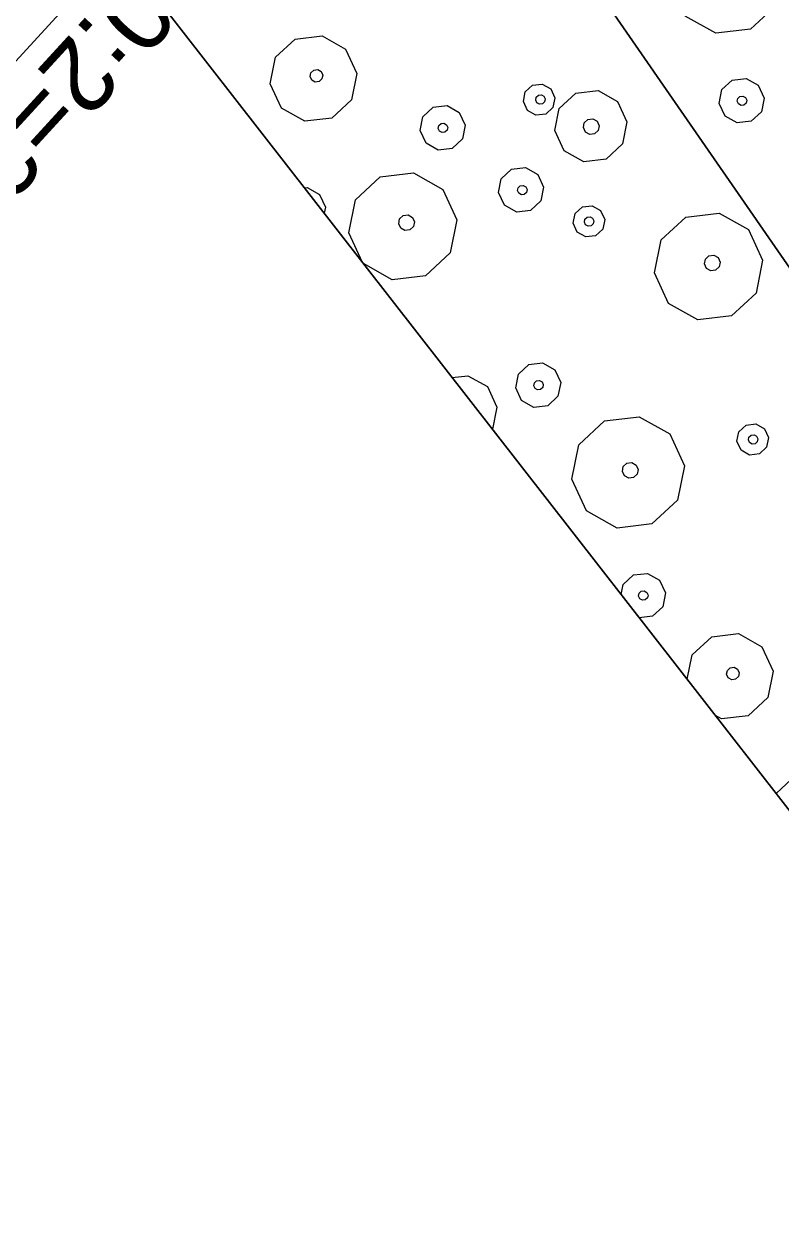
# Model space of a CAD drawing. Header units: metres. Extents: x -2858 to 512, y -1995 to 1252.
# Drawn here: x -939.657 to -936.986, y -879.48 to -875.226 of the extents above; entities that cross this region are included whole.
import ezdxf
from ezdxf.enums import TextEntityAlignment as Align

# ---------------------------------------------------------------- set-up
doc = ezdxf.new("R2010")
doc.units = ezdxf.units.M
for name, color, linetype in [('Calque commun', 7, 'Continuous'), ('Calque11', 7, 'Continuous'), ('Textes', 7, 'Continuous')]:
    doc.layers.add(name, color=color, linetype=linetype)
doc.styles.add('Arial17', font='arial.ttf', dxfattribs={"height": 0.253354})
doc.styles.add('Arial21', font='arial.ttf', dxfattribs={"height": 0.377519})

# ---------------------------------------------------------------- blocks, each defined once
blk = doc.blocks.new('geometrebondepartleger')
at = {"layer": 'Calque11', "color": 7, "linetype": 'Continuous', "lineweight": 9}
blk.add_line((150.3457, 147.4392, 79), (130.1803, 35.9078, 79), dxfattribs=at)
blk = doc.blocks.new('pattern')
at = {"layer": 'Calque commun', "color": 54, "linetype": 'Continuous', "lineweight": 9}
for p, q in [((71.2752, 87.226), (71.1771, 87.2354)), ((70.9605, 86.9306), (71.0422, 86.9789)), ((71.0422, 86.9789), (71.1367, 86.9698)), ((71.1367, 86.9698), (71.2079, 86.907)), ((70.9227, 86.8435), (70.9605, 86.9306)), ((71.2079, 86.907), (71.2132, 86.8832)), ((70.9434, 86.7508), (70.9227, 86.8435)), ((71.039, 86.8321), (71.0445, 86.8448)), ((71.042, 86.8186), (71.039, 86.8321)), ((71.0445, 86.8448), (71.0564, 86.8519)), ((71.0564, 86.8519), (71.0702, 86.8505)), ((71.0702, 86.8505), (71.0806, 86.8414)), ((71.0836, 86.8279), (71.0781, 86.8152)), ((71.0806, 86.8414), (71.0836, 86.8279)), ((71.0524, 86.8094), (71.042, 86.8186)), ((71.0661, 86.8081), (71.0524, 86.8094)), ((71.0781, 86.8152), (71.0661, 86.8081)), ((71.0145, 86.688), (70.9434, 86.7508)), ((71.1843, 86.7235), (71.109, 86.679)), ((71.109, 86.679), (71.0145, 86.688)), ((71.0084, 86.4633), (71.051, 86.4884)), ((71.051, 86.4884), (71.1002, 86.4837)), ((70.9887, 86.4179), (71.0084, 86.4633)), ((71.1002, 86.4837), (71.1354, 86.4527)), ((70.9995, 86.3697), (70.9887, 86.4179)), ((71.0509, 86.4128), (71.055, 86.4223)), ((71.0532, 86.4027), (71.0509, 86.4128)), ((71.061, 86.3958), (71.0532, 86.4027)), ((71.055, 86.4223), (71.064, 86.4276)), ((71.064, 86.4276), (71.0743, 86.4266)), ((71.0743, 86.4266), (71.0821, 86.4197)), ((71.0844, 86.4096), (71.0802, 86.4001)), ((71.0821, 86.4197), (71.0844, 86.4096)), ((70.3439, 86.3367), (70.3576, 86.3684)), ((70.3576, 86.3684), (70.3874, 86.386)), ((70.3874, 86.386), (70.4219, 86.3828)), ((70.4219, 86.3828), (70.4478, 86.3599)), ((70.4478, 86.3599), (70.4554, 86.3261)), ((71.0365, 86.3369), (70.9995, 86.3697)), ((71.0713, 86.3948), (71.061, 86.3958)), ((71.0802, 86.4001), (71.0713, 86.3948)), ((70.3514, 86.3029), (70.3439, 86.3367)), ((70.3816, 86.3338), (70.3858, 86.3434)), ((70.3839, 86.3237), (70.3816, 86.3338)), ((70.3917, 86.3168), (70.3839, 86.3237)), ((70.3858, 86.3434), (70.3947, 86.3486)), ((70.402, 86.3158), (70.3917, 86.3168)), ((70.3947, 86.3486), (70.4051, 86.3477)), ((70.411, 86.3211), (70.402, 86.3158)), ((70.4051, 86.3477), (70.4128, 86.3408)), ((70.4151, 86.3307), (70.411, 86.3211)), ((70.4128, 86.3408), (70.4151, 86.3307)), ((70.4554, 86.3261), (70.4416, 86.2943)), ((71.0857, 86.3322), (71.0365, 86.3369)), ((71.1169, 86.3507), (71.0857, 86.3322)), ((70.3773, 86.28), (70.3514, 86.3029)), ((70.4118, 86.2767), (70.3773, 86.28)), ((70.4416, 86.2943), (70.4118, 86.2767)), ((70.6293, 86.2141), (70.7358, 86.2769)), ((70.7358, 86.2769), (70.8588, 86.2652)), ((70.8588, 86.2652), (70.9515, 86.1834)), ((70.5802, 86.1007), (70.6293, 86.2141)), ((70.9515, 86.1834), (70.9784, 86.0628)), ((70.7483, 86.1008), (70.7632, 86.1096)), ((70.7632, 86.1096), (70.7804, 86.108)), ((70.7804, 86.108), (70.7934, 86.0965)), ((70.607, 85.98), (70.5802, 86.1007)), ((70.7414, 86.085), (70.7483, 86.1008)), ((70.7451, 86.0681), (70.7414, 86.085)), ((70.7581, 86.0566), (70.7451, 86.0681)), ((70.7903, 86.0638), (70.7754, 86.055)), ((70.7971, 86.0797), (70.7903, 86.0638)), ((70.7934, 86.0965), (70.7971, 86.0797)), ((70.9784, 86.0628), (70.9292, 85.9494)), ((70.7754, 86.055), (70.7581, 86.0566)), ((69.9049, 85.9355), (70.007, 85.9958)), ((70.007, 85.9958), (70.1252, 85.9845)), ((70.1252, 85.9845), (70.2141, 85.906)), ((70.6997, 85.8982), (70.607, 85.98)), ((69.8577, 85.8266), (69.9049, 85.9355)), ((70.9292, 85.9494), (70.8228, 85.8865)), ((70.2141, 85.906), (70.2399, 85.7902)), ((70.8228, 85.8865), (70.6997, 85.8982)), ((69.8835, 85.7108), (69.8577, 85.8266)), ((70.0029, 85.8124), (70.0098, 85.8283)), ((70.0067, 85.7955), (70.0029, 85.8124)), ((70.0098, 85.8283), (70.0247, 85.8371)), ((70.0247, 85.8371), (70.042, 85.8354)), ((70.042, 85.8354), (70.0549, 85.824)), ((70.0587, 85.8071), (70.0518, 85.7912)), ((70.0549, 85.824), (70.0587, 85.8071)), ((70.0197, 85.784), (70.0067, 85.7955)), ((70.0369, 85.7824), (70.0197, 85.784)), ((70.0518, 85.7912), (70.0369, 85.7824)), ((70.2399, 85.7902), (70.1927, 85.6813)), ((69.9724, 85.6322), (69.8835, 85.7108)), ((70.1927, 85.6813), (70.0905, 85.621)), ((70.6821, 85.6472), (70.7017, 85.6925)), ((70.7017, 85.6925), (70.7443, 85.7177)), ((70.7443, 85.7177), (70.7935, 85.713)), ((70.7935, 85.713), (70.8306, 85.6803)), ((70.8306, 85.6803), (70.8413, 85.632)), ((70.6928, 85.5989), (70.6821, 85.6472)), ((70.7443, 85.6421), (70.7484, 85.6516)), ((70.7465, 85.6319), (70.7443, 85.6421)), ((70.7484, 85.6516), (70.7573, 85.6569)), ((70.7573, 85.6569), (70.7677, 85.6559)), ((70.7677, 85.6559), (70.7755, 85.649)), ((70.7777, 85.6389), (70.7736, 85.6293)), ((70.7755, 85.649), (70.7777, 85.6389)), ((70.0905, 85.621), (69.9724, 85.6322)), ((70.7299, 85.5662), (70.6928, 85.5989)), ((70.7543, 85.625), (70.7465, 85.6319)), ((70.7646, 85.6241), (70.7543, 85.625)), ((70.7736, 85.6293), (70.7646, 85.6241)), ((70.8413, 85.632), (70.8217, 85.5866)), ((70.9168, 85.5822), (70.9849, 85.6224)), ((70.9849, 85.6224), (70.9853, 85.6224)), ((69.4555, 85.5127), (69.4752, 85.5581)), ((69.4752, 85.5581), (69.5178, 85.5832)), ((69.5178, 85.5832), (69.567, 85.5785)), ((69.567, 85.5785), (69.6041, 85.5458)), ((70.7791, 85.5615), (70.7299, 85.5662)), ((70.8217, 85.5866), (70.7791, 85.5615)), ((70.8853, 85.5096), (70.9168, 85.5822)), ((69.4663, 85.4645), (69.4555, 85.5127)), ((69.5177, 85.5076), (69.5219, 85.5171)), ((69.5219, 85.5171), (69.5308, 85.5224)), ((69.5308, 85.5224), (69.5411, 85.5214)), ((69.5411, 85.5214), (69.5489, 85.5146)), ((69.5489, 85.5146), (69.5512, 85.5044)), ((69.6041, 85.5458), (69.6148, 85.4976)), ((70.9025, 85.4324), (70.8853, 85.5096)), ((69.52, 85.4975), (69.5177, 85.5076)), ((69.5278, 85.4906), (69.52, 85.4975)), ((69.5381, 85.4896), (69.5278, 85.4906)), ((69.5471, 85.4949), (69.5381, 85.4896)), ((69.5512, 85.5044), (69.5471, 85.4949)), ((69.6148, 85.4976), (69.5952, 85.4522)), ((69.5034, 85.4317), (69.4663, 85.4645)), ((69.5526, 85.4271), (69.5034, 85.4317)), ((69.5952, 85.4522), (69.5526, 85.4271)), ((70.1558, 85.3928), (70.1695, 85.4245)), ((70.1695, 85.4245), (70.1993, 85.4421)), ((70.1993, 85.4421), (70.2338, 85.4388)), ((70.2338, 85.4388), (70.2597, 85.4159)), ((70.9443, 85.3955), (70.9025, 85.4324)), ((70.1633, 85.359), (70.1558, 85.3928)), ((70.1952, 85.39), (70.1993, 85.3995)), ((70.1975, 85.3799), (70.1952, 85.39)), ((70.1993, 85.3995), (70.2083, 85.4048)), ((70.2083, 85.4048), (70.2186, 85.4038)), ((70.2186, 85.4038), (70.2264, 85.397)), ((70.2286, 85.3868), (70.2245, 85.3773)), ((70.2264, 85.397), (70.2286, 85.3868)), ((70.2673, 85.3821), (70.2535, 85.3504)), ((70.2597, 85.4159), (70.2673, 85.3821)), ((69.2026, 85.3717), (69.3257, 85.36)), ((69.3257, 85.36), (69.4183, 85.2782)), ((70.1892, 85.3361), (70.1633, 85.359)), ((70.2052, 85.373), (70.1975, 85.3799)), ((70.2156, 85.372), (70.2052, 85.373)), ((70.2245, 85.3773), (70.2156, 85.372)), ((70.2535, 85.3504), (70.2237, 85.3328)), ((70.2237, 85.3328), (70.1892, 85.3361)), ((69.4183, 85.2782), (69.4452, 85.1576)), ((69.8293, 85.1809), (69.8608, 85.2535)), ((69.8608, 85.2535), (69.9289, 85.2937)), ((69.9289, 85.2937), (70.0077, 85.2862)), ((70.0077, 85.2862), (70.067, 85.2338)), ((70.067, 85.2338), (70.0842, 85.1566)), ((70.2285, 85.1878), (70.2711, 85.213)), ((70.2711, 85.213), (70.3203, 85.2083)), ((69.8465, 85.1037), (69.8293, 85.1809)), ((69.9296, 85.1732), (69.9364, 85.1891)), ((69.9333, 85.1563), (69.9296, 85.1732)), ((69.9364, 85.1891), (69.9513, 85.1979)), ((69.9513, 85.1979), (69.9686, 85.1962)), ((69.9686, 85.1962), (69.9815, 85.1848)), ((69.9853, 85.1679), (69.9784, 85.152)), ((69.9815, 85.1848), (69.9853, 85.1679)), ((70.2089, 85.1425), (70.2285, 85.1878)), ((70.3203, 85.2083), (70.3574, 85.1756)), ((70.3574, 85.1756), (70.3681, 85.1273)), ((69.9463, 85.1449), (69.9333, 85.1563)), ((69.9635, 85.1432), (69.9463, 85.1449)), ((69.9784, 85.152), (69.9635, 85.1432)), ((70.0842, 85.1566), (70.0527, 85.084)), ((70.2196, 85.0942), (70.2089, 85.1425)), ((70.2698, 85.1403), (70.2739, 85.1498)), ((70.272, 85.1301), (70.2698, 85.1403)), ((70.2798, 85.1233), (70.272, 85.1301)), ((70.2739, 85.1498), (70.2828, 85.1551)), ((70.2828, 85.1551), (70.2932, 85.1541)), ((70.2991, 85.1276), (70.2901, 85.1223)), ((70.2932, 85.1541), (70.3009, 85.1472)), ((70.3032, 85.1371), (70.2991, 85.1276)), ((70.3009, 85.1472), (70.3032, 85.1371)), ((70.3681, 85.1273), (70.3485, 85.0819)), ((69.9058, 85.0513), (69.8465, 85.1037)), ((70.0527, 85.084), (69.9846, 85.0438)), ((70.2567, 85.0615), (70.2196, 85.0942)), ((70.2901, 85.1223), (70.2798, 85.1233)), ((70.5189, 85.037), (70.6211, 85.0974)), ((70.6211, 85.0974), (70.7392, 85.0861)), ((70.7392, 85.0861), (70.8282, 85.0076)), ((69.9846, 85.0438), (69.9058, 85.0513)), ((70.3059, 85.0568), (70.2567, 85.0615)), ((70.3485, 85.0819), (70.3059, 85.0568)), ((69.9534, 84.9753), (69.9671, 85.007)), ((69.9671, 85.007), (69.9969, 85.0246)), ((69.9969, 85.0246), (70.0314, 85.0213)), ((70.0314, 85.0213), (70.0573, 84.9984)), ((70.0573, 84.9984), (70.0648, 84.9646)), ((70.4717, 84.9282), (70.5189, 85.037)), ((70.8282, 85.0076), (70.8535, 84.8938)), ((69.9609, 84.9415), (69.9534, 84.9753)), ((69.989, 84.9749), (69.9931, 84.9844)), ((69.9913, 84.9647), (69.989, 84.9749)), ((69.999, 84.9579), (69.9913, 84.9647)), ((69.9931, 84.9844), (70.0021, 84.9897)), ((70.0094, 84.9569), (69.999, 84.9579)), ((70.0021, 84.9897), (70.0124, 84.9887)), ((70.0183, 84.9622), (70.0094, 84.9569)), ((70.0124, 84.9887), (70.0202, 84.9818)), ((70.0225, 84.9717), (70.0183, 84.9622)), ((70.0202, 84.9818), (70.0225, 84.9717)), ((70.0648, 84.9646), (70.0511, 84.9329)), ((69.9868, 84.9186), (69.9609, 84.9415)), ((70.0213, 84.9153), (69.9868, 84.9186)), ((70.0511, 84.9329), (70.0213, 84.9153)), ((70.4975, 84.8123), (70.4717, 84.9282)), ((70.617, 84.914), (70.6239, 84.9298)), ((70.6207, 84.8971), (70.617, 84.914)), ((70.6239, 84.9298), (70.6388, 84.9386)), ((70.6388, 84.9386), (70.656, 84.937)), ((70.656, 84.937), (70.669, 84.9255)), ((70.669, 84.9255), (70.6727, 84.9087)), ((70.6337, 84.8856), (70.6207, 84.8971)), ((70.6509, 84.884), (70.6337, 84.8856)), ((70.6658, 84.8928), (70.6509, 84.884)), ((70.6727, 84.9087), (70.6658, 84.8928)), ((70.8526, 84.8886), (70.8068, 84.7829)), ((70.2308, 84.7906), (70.2505, 84.836)), ((70.2505, 84.836), (70.293, 84.8611)), ((70.293, 84.8611), (70.3422, 84.8564)), ((70.3422, 84.8564), (70.3793, 84.8237)), ((70.2415, 84.7424), (70.2308, 84.7906)), ((70.293, 84.7855), (70.2971, 84.795)), ((70.2952, 84.7754), (70.293, 84.7855)), ((70.2971, 84.795), (70.306, 84.8003)), ((70.306, 84.8003), (70.3164, 84.7993)), ((70.3164, 84.7993), (70.3242, 84.7925)), ((70.3242, 84.7925), (70.3264, 84.7823)), ((70.3793, 84.8237), (70.3901, 84.7755)), ((70.5864, 84.7338), (70.4975, 84.8123)), ((70.2786, 84.7096), (70.2415, 84.7424)), ((70.303, 84.7685), (70.2952, 84.7754)), ((70.3134, 84.7675), (70.303, 84.7685)), ((70.3223, 84.7728), (70.3134, 84.7675)), ((70.3264, 84.7823), (70.3223, 84.7728)), ((70.3901, 84.7755), (70.3704, 84.7301)), ((70.8068, 84.7829), (70.7046, 84.7226)), ((70.3278, 84.705), (70.2786, 84.7096)), ((70.3704, 84.7301), (70.3278, 84.705)), ((70.7046, 84.7226), (70.5864, 84.7338)), ((70.7751, 84.6157), (70.7948, 84.661)), ((70.7948, 84.661), (70.8134, 84.6721)), ((70.7858, 84.5674), (70.7751, 84.6157)), ((70.7933, 84.5608), (70.7858, 84.5674)), ((70.3698, 84.429), (70.4516, 84.4773)), ((70.4516, 84.4773), (70.5461, 84.4683)), ((70.5461, 84.4683), (70.6172, 84.4055)), ((70.3321, 84.3419), (70.3698, 84.429)), ((70.6172, 84.4055), (70.6379, 84.3128)), ((70.3527, 84.2493), (70.3321, 84.3419)), ((70.4483, 84.3306), (70.4538, 84.3433)), ((70.4513, 84.3171), (70.4483, 84.3306)), ((70.4617, 84.3079), (70.4513, 84.3171)), ((70.4538, 84.3433), (70.4657, 84.3503)), ((70.4657, 84.3503), (70.4795, 84.349)), ((70.4795, 84.349), (70.4899, 84.3398)), ((70.4929, 84.3263), (70.4874, 84.3136)), ((70.4899, 84.3398), (70.4929, 84.3263)), ((70.4755, 84.3066), (70.4617, 84.3079)), ((70.4874, 84.3136), (70.4755, 84.3066)), ((70.6379, 84.3128), (70.6001, 84.2257)), ((70.4239, 84.1864), (70.3527, 84.2493)), ((70.6001, 84.2257), (70.5184, 84.1774)), ((70.5184, 84.1774), (70.4239, 84.1864))]:
    blk.add_line(p, q, dxfattribs=at)
at = {"layer": 'Calque commun', "color": 7, "linetype": 'Continuous', "lineweight": 9}
mesh = blk.add_polyface(dxfattribs=at)
corners = [(70.8497, 113.5412), (53.8349, 19.1692), (74.7282, 106.3237), (76.0435, 113.5984), (74.769, 106.1763), (58.8077, 18.2701), (114.1703, 105.207), (114.1703, 98.5387)]
mesh.append_faces([[corners[k] for k in face] for face in [(3, 4, 6)]], dxfattribs={"vtx0": -1, "vtx1": -1, "color": 7})
mesh.append_faces([[corners[k] for k in face] for face in [(3, 2, 4)]], dxfattribs={"vtx0": -1, "vtx2": -1, "color": 7})
mesh.append_faces([[corners[k] for k in face] for face in [(5, 2, 1)]], dxfattribs={"vtx1": -1, "color": 7})
mesh.append_faces([[corners[k] for k in face] for face in [(0, 1, 2), (3, 0, 2)]], dxfattribs={"vtx1": -1, "vtx2": -1, "color": 7})
mesh.append_faces([[corners[k] for k in face] for face in [(4, 7, 6)]], dxfattribs={"vtx2": -1, "color": 7})

msp = doc.modelspace()

# ---------------------------------------------------------------- linework, layer by layer
at = {"layer": 'Calque commun', "color": 7, "linetype": 'Continuous', "lineweight": 9}
msp.add_line((-936.7314, -872.1328), (-941.8235, -877.6886), dxfattribs=at)

# ---------------------------------------------------------------- block references
at = {"layer": 'Calque commun', "color": 0, "linetype": 'ByBlock', "lineweight": -2, "rotation": 228.1617603435354}
for name, p in [('geometrebondepartleger', (-916.0371, -706.7784)), ('pattern', (-954.4467, -766.6559))]:
    msp.add_blockref(name, p, dxfattribs=at)

# ---------------------------------------------------------------- texts
at = {"layer": 'Textes', "color": 5, "linetype": 'ByBlock', "lineweight": -2}
for s, height, rotation, style, p in [('HAIE EXISTANTE DU STADE', 0.966411, 308.1618, 'Arial21', (-949.6028, -872.0024)), ('133.00-126.80=6.20  6.20:2=3.10  3.10<3.72', 0.253354, 227.4934, 'Arial17', (-936.7314, -872.1328)), ('134.35-126.94=7.41  7.41:2=3.70  3.70<3.72', 0.253354, 227.4934, 'Arial17', (-934.4573, -876.7317))]:
    msp.add_text(s, height=height, rotation=rotation, dxfattribs=dict(at, style=style)).set_placement(p, align=Align.BOTTOM_LEFT)

doc.saveas('drawing.dxf')
